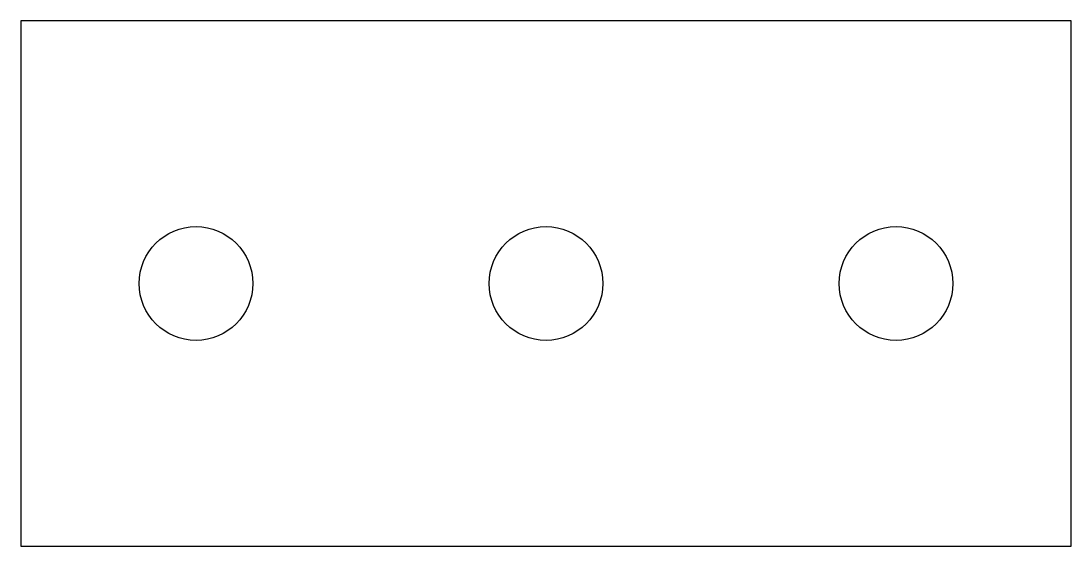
# Model space of a CAD drawing. Header units: millimetres. Extents: x -30 to 30, y -15 to 15.
import ezdxf

# ---------------------------------------------------------------- set-up
doc = ezdxf.new("R2010")
doc.units = ezdxf.units.MM

msp = doc.modelspace()

# ---------------------------------------------------------------- linework, layer by layer
at = {"layer": 'CUT'}
msp.add_lwpolyline([(-30, -15), (30, -15), (30, 15), (-30, 15)], close=True, dxfattribs=at)
at = {"layer": 'DRILL'}
for centre in [(-20, 0), (0, 0), (20, 0)]:
    msp.add_circle(centre, 3.25, dxfattribs=at)

doc.saveas('drawing.dxf')
